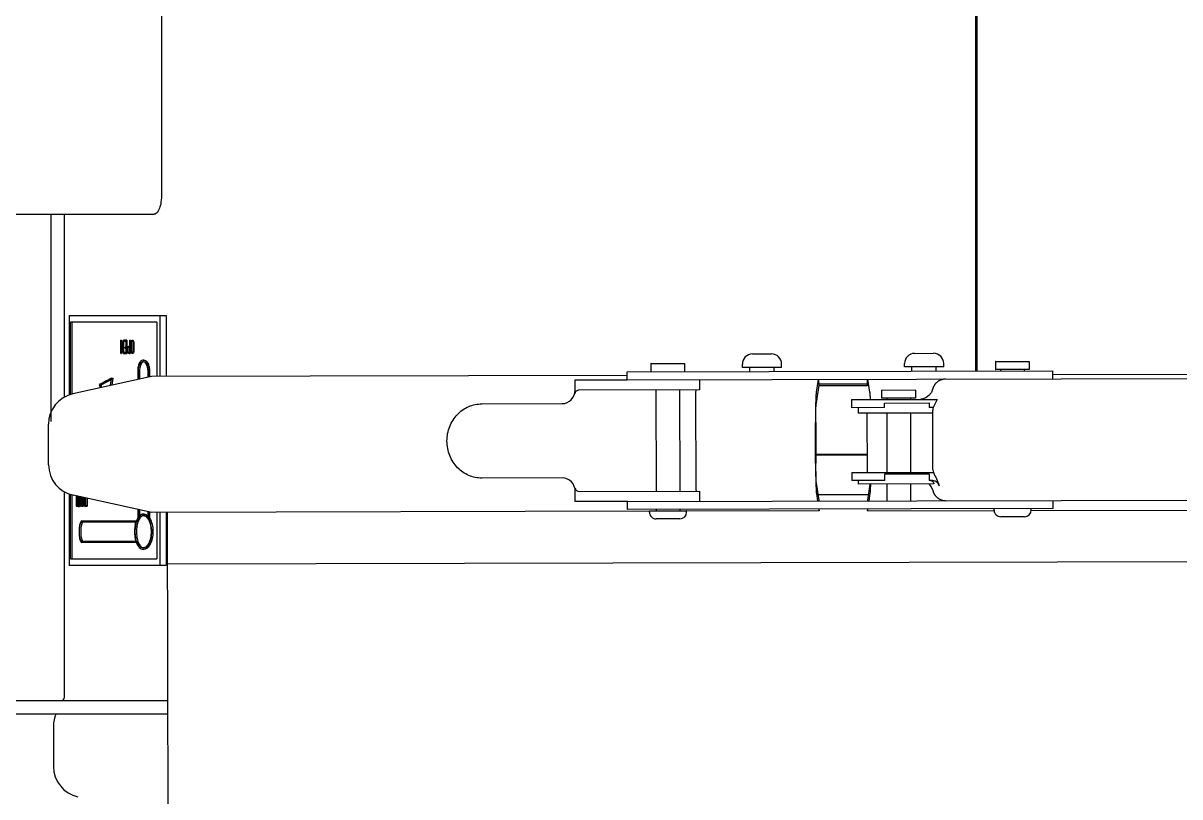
# Model space of a CAD drawing. Header units: millimetres. Extents: x 11802 to 19889, y -472 to 9054.
# Drawn here: x 15694.4 to 15865.5, y 6840.2 to 6954.7 of the extents above; entities that cross this region are included whole.
import ezdxf

# ---------------------------------------------------------------- set-up
doc = ezdxf.new("R2010")
doc.units = ezdxf.units.MM
doc.header["$LTSCALE"] = 307.34
doc.linetypes.add('DASHED', pattern=[0.2, 0.1, -0.1])
doc.layers.get('0').update_dxf_attribs({"linetype": 'CONTINUOUS'})

msp = doc.modelspace()

# ---------------------------------------------------------------- linework, layer by layer
at = {"color": 0, "linetype": 'DASHED'}
msp.add_line((15698.46227, 7541.14582), (15698.46227, 6895.17519), dxfattribs=at)
at = {"color": 0, "linetype": 'Continuous'}
for p, q in [((15835.31021, 6903.22603), (15835.31021, 7009.4217)), ((15835.47122, 7009.4217), (15835.47122, 6903.22638)), ((15714.83301, 6965.4217), (15714.83301, 6929.4217)), ((15677.3838, 6926.4217), (15713.74427, 6926.4217)), ((15700.46227, 6899.34236), (15700.46227, 6926.4217)), ((15701.15888, 6911.4217), (15715.49567, 6911.4217)), ((15701.15888, 6911.4217), (15701.15888, 6899.62731)), ((15714.11849, 6910.4217), (15701.37478, 6910.4217)), ((15701.37478, 6899.70714), (15701.37478, 6910.4217)), ((15701.57095, 6910.4217), (15701.57095, 6899.77968)), ((15714.11849, 6910.4217), (15714.11849, 6902.41828)), ((15714.64752, 6902.41944), (15714.64752, 6911.4217)), ((15715.49567, 6911.4217), (15715.49567, 6902.42129)), ((15708.86702, 6907.77599), (15708.81618, 6907.77599)), ((15708.81618, 6905.7974), (15708.81618, 6907.77599)), ((15708.86702, 6907.77599), (15708.94663, 6907.33257)), ((15708.94663, 6907.33257), (15708.87991, 6907.33257)), ((15709.06392, 6906.31116), (15708.87991, 6907.33257)), ((15708.87991, 6907.33257), (15708.87991, 6905.7974)), ((15708.94663, 6907.33257), (15709.14284, 6906.24694)), ((15709.20306, 6907.77599), (15709.14284, 6907.77599)), ((15709.14284, 6906.24694), (15709.14284, 6907.77599)), ((15709.20306, 6907.77599), (15709.20306, 6905.7974)), ((15709.68056, 6907.77141), (15709.31678, 6907.77141)), ((15709.31678, 6907.63685), (15709.31678, 6907.77141)), ((15709.31678, 6907.63685), (15709.68056, 6907.63685)), ((15709.49743, 6907.77141), (15709.49743, 6907.63685)), ((15709.61893, 6906.75153), (15709.61893, 6907.63685)), ((15709.68056, 6907.77141), (15709.68056, 6905.80199)), ((15709.99345, 6906.91099), (15710.04206, 6906.91063)), ((15710.04206, 6906.91063), (15710.12522, 6906.90749)), ((15710.18831, 6907.77599), (15710.12522, 6907.77599)), ((15710.12522, 6906.90749), (15710.12522, 6907.77599)), ((15710.18831, 6906.90749), (15710.12522, 6906.90749)), ((15710.18831, 6907.77599), (15710.18831, 6905.7974)), ((15710.67542, 6907.64754), (15710.51367, 6907.64754)), ((15708.81618, 6905.7974), (15708.87991, 6905.7974)), ((15709.15685, 6905.79893), (15709.06392, 6906.31116)), ((15709.20306, 6906.24694), (15709.14284, 6906.24694)), ((15709.15657, 6905.80046), (15709.20306, 6905.7974)), ((15709.68056, 6905.94266), (15709.31678, 6905.94266)), ((15709.31678, 6905.80199), (15709.31678, 6905.94266)), ((15709.31678, 6905.80199), (15709.68056, 6905.80199)), ((15709.68056, 6906.75153), (15709.43114, 6906.75153)), ((15709.43114, 6906.61086), (15709.43114, 6906.75153)), ((15709.43114, 6906.61086), (15709.68056, 6906.61086)), ((15709.49743, 6905.94266), (15709.49743, 6905.80199)), ((15709.61156, 6906.75153), (15709.61156, 6906.61086)), ((15709.61893, 6905.94266), (15709.61893, 6906.61086)), ((15710.11264, 6906.76837), (15710.05818, 6906.76875)), ((15710.07502, 6905.93691), (15710.11366, 6905.9368)), ((15710.18831, 6906.76835), (15710.11264, 6906.76837)), ((15710.12522, 6906.76835), (15710.11266, 6906.76842)), ((15710.11366, 6905.9368), (15710.12522, 6905.93655)), ((15710.12522, 6905.93655), (15710.12522, 6906.76835)), ((15710.18831, 6905.93655), (15710.12522, 6905.93655)), ((15710.51756, 6905.92577), (15710.68289, 6905.92577)), ((15802.28072, 6905.73999), (15805.08072, 6905.74612)), ((15826.28117, 6905.82624), (15829.08116, 6905.83237)), ((15712.26415, 6904.8217), (15712.08941, 6904.8217)), ((15787.25827, 6904.3062), (15787.2437, 6904.27081)), ((15787.2437, 6904.27081), (15787.24611, 6903.17081)), ((15787.2936, 6904.32092), (15787.25827, 6904.3062)), ((15787.2936, 6904.32092), (15792.19358, 6904.33165)), ((15792.19358, 6904.33165), (15792.22897, 6904.31708)), ((15792.22897, 6904.31708), (15792.24369, 6904.28176)), ((15792.24369, 6904.28176), (15792.2461, 6903.18176)), ((15800.7851, 6903.73671), (15800.78401, 6904.23671)), ((15806.58509, 6903.74941), (15800.7851, 6903.73671)), ((15801.88639, 6903.15286), (15801.8851, 6903.73912)), ((15805.48638, 6903.16074), (15805.48509, 6903.747)), ((15806.58509, 6903.74941), (15806.584, 6904.24941)), ((15824.78555, 6903.82296), (15824.78446, 6904.32296)), ((15830.58554, 6903.83566), (15824.78555, 6903.82296)), ((15825.8869, 6903.2054), (15825.88555, 6903.82537)), ((15829.4869, 6903.21328), (15829.48554, 6903.83325)), ((15830.58554, 6903.83566), (15830.58444, 6904.33565)), ((15838.25376, 6904.61783), (15838.23919, 6904.58244)), ((15838.23919, 6904.58244), (15838.2416, 6903.48244)), ((15838.2416, 6903.48244), (15838.25632, 6903.44712)), ((15838.28908, 6904.63255), (15838.25376, 6904.61783)), ((15838.25632, 6903.44712), (15838.29171, 6903.43255)), ((15838.28908, 6904.63255), (15843.18907, 6904.64328)), ((15843.1917, 6903.44328), (15838.29171, 6903.43255)), ((15842.50638, 6903.42713), (15842.5417, 6903.44186)), ((15843.18907, 6904.64328), (15843.22446, 6904.62871)), ((15843.22702, 6903.458), (15843.1917, 6903.44328)), ((15843.22446, 6904.62871), (15843.23918, 6904.59339)), ((15843.24159, 6903.49339), (15843.22702, 6903.458)), ((15843.23918, 6904.59339), (15843.24159, 6903.49339)), ((15713.34407, 6902.41658), (15701.70512, 6899.82929)), ((15707.37286, 6902.00864), (15707.2446, 6901.06101)), ((15707.37405, 6902.00864), (15707.24601, 6901.06101)), ((15707.28714, 6901.07047), (15707.43228, 6902.13954)), ((15707.28858, 6901.07047), (15707.43348, 6902.13954)), ((15707.43209, 6902.13957), (15707.33073, 6902.08981)), ((15707.43348, 6902.13954), (15707.33362, 6902.08977)), ((15707.43349, 6902.13958), (15707.61754, 6902.13958)), ((15707.61754, 6902.13954), (15707.47864, 6901.11272)), ((15711.31726, 6903.2217), (15711.31726, 6901.96603)), ((15711.41254, 6901.98721), (15711.41254, 6903.2217)), ((15711.58864, 6903.2217), (15711.58864, 6902.02636)), ((15712.78364, 6903.2217), (15712.78364, 6902.292)), ((15712.88422, 6902.31436), (15712.88422, 6903.2217)), ((15713.05738, 6903.2217), (15713.05738, 6902.35285)), ((15783.74742, 6902.57069), (15713.34407, 6902.41658)), ((15776.02061, 6901.8848), (15783.74888, 6901.90172)), ((15776.02498, 6899.88481), (15776.02061, 6901.8848)), ((15783.74623, 6903.11315), (15846.74212, 6903.25105)), ((15783.74886, 6901.91316), (15783.74623, 6903.11315)), ((15783.74886, 6901.91316), (15912.70438, 6902.19544)), ((15787.24611, 6903.17081), (15787.26083, 6903.13549)), ((15792.2461, 6903.18176), (15792.23153, 6903.14637)), ((15794.41926, 6901.92508), (15794.42255, 6900.42508)), ((15812.01293, 6901.97503), (15811.71502, 6900.0701)), ((15812.13122, 6901.07019), (15812.12229, 6901.97527)), ((15819.25516, 6901.99088), (15819.25019, 6901.08577)), ((15819.67071, 6900.08751), (15819.3645, 6901.99112)), ((15838.9771, 6903.41941), (15838.94171, 6903.43398)), ((15838.99182, 6903.38409), (15838.9771, 6903.41941)), ((15838.99182, 6903.38409), (15838.99215, 6903.23409)), ((15842.49181, 6903.39175), (15842.50638, 6903.42713)), ((15842.49181, 6903.39175), (15842.49214, 6903.24175)), ((15846.74475, 6902.05105), (15846.74212, 6903.25105)), ((15846.74331, 6902.70859), (15918.03101, 6902.86464)), ((15705.67865, 6901.12895), (15705.86583, 6901.12873)), ((15794.42254, 6900.42508), (15776.59814, 6900.38606)), ((15788.00216, 6900.41103), (15788.03499, 6885.41106)), ((15791.50214, 6900.41869), (15791.53498, 6885.41872)), ((15811.73044, 6898.5075), (15812.13122, 6901.07019)), ((15819.25129, 6901.28634), (15812.12924, 6901.27075)), ((15819.2503, 6901.03543), (15812.13133, 6901.01985)), ((15819.25019, 6901.08577), (15819.25829, 6901.03545)), ((15821.40837, 6900.38094), (15821.3938, 6900.34556)), ((15821.3938, 6900.34556), (15821.39621, 6899.24556)), ((15821.44369, 6900.39567), (15821.40837, 6900.38094)), ((15821.44369, 6900.39567), (15826.34368, 6900.40639)), ((15826.34368, 6900.40639), (15826.37907, 6900.39182)), ((15826.37907, 6900.39182), (15826.39379, 6900.3565)), ((15826.39379, 6900.3565), (15826.3962, 6899.2565)), ((15762.21994, 6898.35458), (15774.14291, 6898.38068)), ((15793.93909, 6885.92399), (15793.90844, 6899.92395)), ((15816.95203, 6898.98583), (15829.59389, 6899.0135)), ((15816.95203, 6898.98583), (15816.95465, 6897.78583)), ((15821.39621, 6899.24556), (15821.41093, 6899.21024)), ((15821.41093, 6899.21024), (15821.44632, 6899.19567)), ((15826.34631, 6899.20639), (15821.44632, 6899.19567)), ((15821.83456, 6898.47216), (15828.41612, 6898.48657)), ((15821.83604, 6897.79652), (15821.83456, 6898.47216)), ((15822.13171, 6899.18252), (15822.09632, 6899.19709)), ((15822.14643, 6899.1472), (15822.13171, 6899.18252)), ((15822.14643, 6899.1472), (15822.14676, 6898.9972)), ((15825.64642, 6899.15486), (15825.66098, 6899.19025)), ((15825.64642, 6899.15486), (15825.64675, 6899.00486)), ((15825.66098, 6899.19025), (15825.69631, 6899.20497)), ((15826.38163, 6899.22112), (15826.34631, 6899.20639)), ((15826.3962, 6899.2565), (15826.38163, 6899.22112)), ((15828.41612, 6898.48657), (15828.4176, 6897.81093)), ((15821.83604, 6897.79652), (15816.95465, 6897.78583)), ((15817.89939, 6897.7879), (15817.9012, 6896.96355)), ((15828.96219, 6896.98776), (15817.9012, 6896.96355)), ((15819.22242, 6896.96644), (15819.24163, 6888.19082)), ((15822.15119, 6896.97285), (15822.1704, 6888.19723)), ((15825.65118, 6896.98051), (15825.67039, 6888.20489)), ((15829.03775, 6897.81228), (15828.4176, 6897.81093)), ((15828.98054, 6888.60105), (15828.96123, 6897.4232)), ((15698.1165, 6889.31233), (15698.10333, 6895.32883)), ((15811.61198, 6889.56077), (15811.59881, 6895.57727)), ((15811.65465, 6895.57739), (15811.66782, 6889.56089)), ((15811.66491, 6890.88916), (15819.23569, 6890.90573)), ((15819.23606, 6890.73906), (15811.66528, 6890.72249)), ((15816.97567, 6888.18586), (15829.05876, 6888.21231)), ((15816.97567, 6888.18586), (15816.97829, 6886.98586)), ((15774.16699, 6887.38071), (15762.24401, 6887.35461)), ((15812.16843, 6884.07023), (15811.75644, 6886.63114)), ((15821.85968, 6886.99654), (15816.97829, 6886.98586)), ((15817.92304, 6886.98793), (15817.92418, 6886.46357)), ((15829.12823, 6886.4881), (15817.92418, 6886.46357)), ((15819.65981, 6886.46737), (15819.28741, 6884.08581)), ((15821.85754, 6887.97218), (15828.4391, 6887.98659)), ((15821.85968, 6886.99654), (15821.85754, 6887.97218)), ((15822.17417, 6886.47287), (15822.17948, 6884.04724)), ((15825.67416, 6886.48053), (15825.67947, 6884.0549)), ((15828.4391, 6887.98659), (15828.44124, 6887.01095)), ((15828.77215, 6887.01168), (15828.44124, 6887.01095)), ((15700.46227, 6854.9217), (15700.46227, 6885.33113)), ((15701.15888, 6885.03892), (15701.15888, 6874.4217)), ((15701.37478, 6875.4217), (15701.37478, 6884.96017)), ((15701.57095, 6884.8886), (15701.57095, 6875.4217)), ((15713.38812, 6882.29137), (15701.73796, 6884.82768)), ((15702.40913, 6883.30655), (15702.40913, 6884.68156)), ((15702.44216, 6884.67437), (15702.44216, 6883.1674)), ((15702.67169, 6884.12153), (15702.67169, 6884.6244)), ((15702.70586, 6884.61696), (15702.70586, 6883.17199)), ((15776.06001, 6883.88484), (15776.05563, 6885.88484)), ((15776.63097, 6885.3861), (15794.45537, 6885.42512)), ((15794.45538, 6885.42512), (15794.45864, 6883.93656)), ((15811.74786, 6885.06849), (15811.92381, 6883.97479)), ((15819.41567, 6884.90611), (15812.03656, 6884.88996)), ((15819.53241, 6883.99144), (15819.70355, 6885.08591)), ((15828.9743, 6885.50142), (15828.97455, 6885.50046)), ((15702.27372, 6883.18107), (15702.30611, 6883.18114)), ((15702.33031, 6883.16758), (15702.30491, 6883.16723)), ((15702.30611, 6883.18114), (15702.33152, 6883.18116)), ((15702.38413, 6883.1673), (15702.33031, 6883.16758)), ((15702.33152, 6883.18116), (15702.38533, 6883.18116)), ((15702.33832, 6883.30563), (15702.40913, 6883.30655)), ((15702.44091, 6883.1674), (15702.38413, 6883.1673)), ((15702.38533, 6883.18116), (15702.44217, 6883.1812)), ((15702.44216, 6883.1674), (15702.38533, 6883.16654)), ((15702.44216, 6883.30655), (15702.40913, 6883.30655)), ((15702.70586, 6883.31266), (15702.50334, 6883.31266)), ((15702.50334, 6883.17199), (15702.50334, 6883.31266)), ((15702.50334, 6883.17199), (15702.70586, 6883.17199)), ((15702.70586, 6884.12153), (15702.56665, 6884.12153)), ((15702.56665, 6883.98086), (15702.56665, 6884.12153)), ((15702.56665, 6883.98086), (15702.70586, 6883.98086)), ((15702.67169, 6883.31266), (15702.67169, 6883.98086)), ((15702.69765, 6883.31266), (15702.69765, 6883.17199)), ((15702.80797, 6883.49921), (15702.77286, 6883.49921)), ((15702.77819, 6883.41052), (15702.77286, 6883.49921)), ((15702.77819, 6883.41052), (15702.81559, 6883.41052)), ((15702.87609, 6883.30195), (15702.95769, 6883.30195)), ((15703.16405, 6883.29577), (15703.26007, 6883.29577)), ((15703.5004, 6883.1674), (15703.5004, 6884.44399)), ((15703.5004, 6883.1674), (15703.53931, 6883.1674)), ((15703.53931, 6884.43552), (15703.53931, 6883.1674)), ((15703.61558, 6883.30655), (15703.6651, 6883.30655)), ((15703.61558, 6883.1674), (15703.61558, 6883.30655)), ((15703.6682, 6883.1674), (15703.61558, 6883.1674)), ((15703.6651, 6883.30655), (15703.67019, 6883.30654)), ((15703.6759, 6883.1674), (15703.6682, 6883.1674)), ((15703.67019, 6883.30654), (15703.70856, 6883.30655)), ((15703.70284, 6883.16741), (15703.6759, 6883.1674)), ((15703.72347, 6883.16732), (15703.70284, 6883.16741)), ((15703.70856, 6883.30655), (15703.71848, 6883.30655)), ((15703.71848, 6883.30655), (15703.73096, 6883.30655)), ((15703.72775, 6883.16733), (15703.72347, 6883.16732)), ((15703.744, 6883.16747), (15703.72775, 6883.16733)), ((15703.73096, 6883.30654), (15703.73592, 6883.30655)), ((15703.73592, 6883.30655), (15703.73956, 6883.30656)), ((15703.75466, 6883.16735), (15703.744, 6883.16747)), ((15703.74517, 6883.30654), (15703.83853, 6883.30654)), ((15703.74836, 6883.30654), (15703.7501, 6883.30654)), ((15703.80766, 6883.30655), (15703.80766, 6883.20276)), ((15783.78879, 6883.90176), (15776.06001, 6883.88484)), ((15783.78826, 6883.9132), (15912.74378, 6884.19548)), ((15783.79089, 6882.7132), (15783.78826, 6883.9132)), ((15812.16791, 6883.97532), (15812.16843, 6884.07023)), ((15819.28741, 6884.08581), (15819.28834, 6883.99091)), ((15822.17948, 6884.04724), (15822.16491, 6884.01185)), ((15825.67947, 6884.0549), (15825.69419, 6884.01958)), ((15846.78678, 6882.8511), (15846.78415, 6884.0511)), ((15711.31726, 6882.74221), (15711.31726, 6881.47743)), ((15711.31726, 6881.47743), (15711.33517, 6881.47743)), ((15711.41254, 6881.62445), (15711.41254, 6882.72147)), ((15711.58864, 6882.68313), (15711.58864, 6881.81694)), ((15712.2277, 6882.0117), (15712.08941, 6882.0117)), ((15712.2646, 6882.0317), (15712.08985, 6882.0317)), ((15712.78364, 6882.42297), (15712.78364, 6881.62445)), ((15712.88422, 6881.47743), (15712.88422, 6882.40107)), ((15713.05738, 6881.47743), (15712.88422, 6881.47743)), ((15713.05738, 6882.36337), (15713.05738, 6881.47743)), ((15787.04146, 6882.45259), (15713.38812, 6882.29137)), ((15714.11849, 6882.29297), (15714.11849, 6875.4217)), ((15714.64752, 6874.4217), (15714.64752, 6882.29413)), ((15715.49567, 6882.29598), (15715.49567, 6874.4217)), ((15716.44368, 6557.11682), (15715.73183, 6882.2965)), ((15846.78678, 6882.8511), (15783.79089, 6882.7132)), ((15787.04143, 6882.47032), (15787.05599, 6882.5057)), ((15787.04175, 6882.32032), (15787.04143, 6882.47032)), ((15787.05599, 6882.5057), (15787.09132, 6882.52043)), ((15787.09132, 6882.52043), (15792.4913, 6882.53225)), ((15788.02664, 6882.53712), (15787.99131, 6882.5224)), ((15788.0412, 6882.57251), (15788.02664, 6882.53712)), ((15788.04088, 6882.72251), (15788.0412, 6882.57251)), ((15791.54393, 6881.33017), (15788.04394, 6881.32251)), ((15791.54086, 6882.73017), (15791.54119, 6882.58017)), ((15791.54119, 6882.58017), (15791.55591, 6882.54484)), ((15791.55591, 6882.54484), (15791.5913, 6882.53028)), ((15792.52669, 6882.51768), (15792.4913, 6882.53225)), ((15792.54141, 6882.48236), (15792.52669, 6882.51768)), ((15792.54174, 6882.33236), (15792.54141, 6882.48236)), ((15812.15986, 6882.50758), (15792.54145, 6882.46463)), ((15812.1168, 6882.77521), (15812.15986, 6882.50758)), ((15812.15986, 6882.50758), (15812.16133, 6882.7753)), ((15819.30018, 6882.79093), (15819.30282, 6882.52321)), ((15819.30282, 6882.52321), (15819.3447, 6882.79103)), ((15819.30282, 6882.52321), (15838.03739, 6882.56422)), ((15838.03691, 6882.78195), (15838.05148, 6882.81733)), ((15838.03724, 6882.63195), (15838.03691, 6882.78195)), ((15842.53942, 6881.6418), (15839.03943, 6881.63414)), ((15843.5369, 6882.79399), (15843.52218, 6882.82931)), ((15843.53723, 6882.64399), (15843.5369, 6882.79399)), ((15843.53737, 6882.57626), (15918.07507, 6882.73942)), ((15703.04197, 6881.0217), (15711.11176, 6881.0217)), ((15711.03231, 6880.8217), (15703.04197, 6880.8217)), ((15703.04197, 6878.0217), (15711.03231, 6878.0217)), ((15711.11117, 6877.8217), (15703.04197, 6877.8217)), ((15711.03989, 6878.00645), (15711.03494, 6878.02216)), ((15711.03989, 6878.00645), (15711.03521, 6878.02254)), ((15712.08941, 6876.8317), (15712.26415, 6876.8317)), ((15715.49567, 6874.4217), (15701.15888, 6874.4217)), ((15701.37478, 6875.4217), (15714.11849, 6875.4217)), ((15715.74855, 6874.67916), (15915.74803, 6875.11695)), ((15689.96227, 6854.4217), (15715.79289, 6854.4217)), ((15715.79727, 6852.4217), (15689.96227, 6852.4217)), ((15698.84322, 6850.67996), (15698.84322, 6844.66344))]:
    msp.add_line(p, q, dxfattribs=at)
for points in [[(15830.85587, 6902.01627), (15830.80379, 6902.01547), (15830.71315, 6902.01077), (15830.62384, 6902.00204), (15830.5361, 6901.98948), (15830.45014, 6901.97327), (15830.36617, 6901.95364), (15830.28438, 6901.93081), (15830.20492, 6901.90499), (15830.1279, 6901.87639), (15830.0534, 6901.84519), (15829.98154, 6901.8116), (15829.91241, 6901.77581), (15829.84608, 6901.73808), (15829.78265, 6901.69865), (15829.72217, 6901.65779), (15829.66466, 6901.61577), (15829.61012, 6901.57283), (15829.55851, 6901.52923), (15829.50974, 6901.48516), (15829.46342, 6901.4405), (15829.41939, 6901.39524), (15829.37767, 6901.34955), (15829.33828, 6901.3036), (15829.30118, 6901.25755), (15829.26634, 6901.21155), (15829.23368, 6901.1657), (15829.20317, 6901.12018), (15829.17474, 6901.07516), (15829.14833, 6901.03078), (15829.12386, 6900.98718), (15829.10113, 6900.94423), (15829.08001, 6900.90188), (15829.06037, 6900.86008), (15829.04212, 6900.81877), (15829.02518, 6900.77796), (15829.00971, 6900.73824), (15828.99548, 6900.69926), (15828.98231, 6900.66072), (15828.97014, 6900.62258), (15828.9589, 6900.58477), (15828.94909, 6900.54926), (15828.94229, 6900.523)], [(15828.94145, 6900.52291), (15828.74939, 6900.03899), (15828.39374, 6899.57427), (15827.91548, 6899.23384), (15827.36638, 6899.04409), (15827.17234, 6899.02508)], [(15828.38055, 6886.48646), (15828.72395, 6886.07857), (15828.97397, 6885.50268)], [(15828.97537, 6885.50045), (15828.98224, 6885.4744), (15828.99212, 6885.43929), (15829.00348, 6885.40167), (15829.0158, 6885.36362), (15829.02913, 6885.32517), (15829.04353, 6885.28626), (15829.05914, 6885.24671), (15829.07621, 6885.20608), (15829.09459, 6885.16494), (15829.11436, 6885.12331), (15829.13562, 6885.08113), (15829.15847, 6885.03836), (15829.18307, 6884.99494), (15829.20962, 6884.95074), (15829.23819, 6884.90587), (15829.26887, 6884.8605), (15829.3017, 6884.81481), (15829.33671, 6884.76895), (15829.37398, 6884.72305), (15829.41356, 6884.67724), (15829.45547, 6884.63171), (15829.49969, 6884.58661), (15829.5462, 6884.54211), (15829.59516, 6884.49822), (15829.64696, 6884.45481), (15829.70169, 6884.41208), (15829.75938, 6884.37027), (15829.82004, 6884.32964), (15829.88365, 6884.29045), (15829.95015, 6884.25297), (15830.01946, 6884.21745), (15830.09148, 6884.18414), (15830.16613, 6884.15323), (15830.2433, 6884.12493), (15830.32291, 6884.09943), (15830.40483, 6884.07692), (15830.48892, 6884.05763), (15830.57499, 6884.04178), (15830.66283, 6884.02957), (15830.75222, 6884.02121), (15830.84293, 6884.0169), (15830.89527, 6884.01632)]]:
    msp.add_lwpolyline(points, dxfattribs=at)
for centre, radius, start, end in [((15710.76549, 6907.5776), 0.23473, 138.0698401, 139.002161), ((15710.29705, 6907.46414), 0.42528, 19.778997, 26.432168), ((15710.40138, 6906.1122), 0.41802, 205.1865465, 210.6635955), ((15710.08537, 6907.01549), 1.21838, 267.1625075, 270.4304331), ((15710.46193, 6906.58278), 0.47263, 152.2872642, 156.2628354), ((15710.38798, 6906.10388), 0.40225, 210.6164359, 212.2350331), ((15710.40628, 6906.61155), 0.40998, 150.6477248, 152.2299745), ((15710.36779, 6906.63339), 0.36572, 147.6871151, 150.6740246), ((15710.27661, 6906.69525), 0.25548, 141.0552923, 143.2269376), ((15710.21101, 6905.9779), 0.18477, 221.6288775, 222.6086553), ((15710.1868, 6888.85508), 16.94232, 89.9948954, 90.3120656), ((15710.34387, 6906.07463), 0.37333, 332.1500175, 335.8783546), ((15802.28401, 6904.23999), 1.5, 90.1254191, 180.1254191), ((15805.084, 6904.24612), 1.5, 0.1254191, 90.1254191), ((15826.28445, 6904.32624), 1.5, 90.1254191, 180.1254191), ((15829.08444, 6904.33237), 1.5, 0.1254191, 90.1254191), ((15712.29662, 6904.19485), 0.43286, 116.8294271, 118.6593676), ((15702.70332, 6895.3389), 4.6, 102.5328305, 180.1254191), ((15702.71649, 6889.3224), 4.6, 180.1254191, 257.7180078), ((15704.3232, 6883.56331), 1.55254, 185.6475764, 186.6964151), ((15701.71846, 6883.57386), 1.53167, 358.6615661, 359.5852134), ((15702.73692, 6883.4289), 0.54171, 343.5807967, 345.3702819), ((15703.73963, 6882.09823), 1.20832, 89.7553265, 90.0031356), ((15703.41515, 6883.36279), 0.42739, 348.9981266, 349.418274), ((15703.36263, 6883.37223), 0.48074, 349.4615965, 352.0897241), ((15712.97856, 6880.44772), 1.94431, 148.1576933, 149.3810713), ((15712.93469, 6880.47482), 1.89275, 147.8050449, 148.1537623), ((15712.84277, 6880.53373), 1.78357, 144.6204906, 147.8332791), ((15712.7118, 6880.62629), 1.6232, 142.1652624, 144.607435), ((15712.09001, 6881.40214), 0.62953, 90.0217968, 98.9421332), ((15712.08942, 6881.39484), 0.63683, 80.8746898, 89.9614568), ((15712.27085, 6881.2291), 0.59308, 99.1586396, 106.9828777), ((15712.26912, 6881.39291), 0.63401, 96.2921328, 105.6098981), ((15712.08597, 6881.37235), 0.65958, 77.5785425, 80.8880812), ((15712.08181, 6881.35348), 0.67891, 74.6886498, 77.5784373), ((15711.5007, 6880.60702), 1.63343, 38.5108555, 40.8963954), ((15711.20174, 6880.3732), 2.00177, 31.9403944, 33.336423), ((15711.37752, 6880.3766), 1.99766, 32.0846787, 33.2837413), ((15788.04175, 6882.32251), 1, 180.1254191, 270.1254191), ((15791.54174, 6882.33017), 1, 270.1254191, 0.1254191), ((15839.03724, 6882.63414), 1, 180.1254191, 270.1254191), ((15842.53723, 6882.6418), 1, 270.1254191, 0.1254191), ((15703.32304, 6880.59392), 0.25721, 133.7357901, 138.1904021), ((15714.33518, 6879.84051), 3.43356, 159.9130139, 163.3463029), ((15714.04411, 6879.94404), 3.12464, 159.6802897, 159.8627898), ((15713.96133, 6879.87884), 2.96273, 158.2666003, 161.9954712), ((15713.6691, 6879.99287), 2.64906, 156.9398684, 158.2170392), ((15713.582, 6880.02969), 2.5545, 156.5282376, 156.9346316), ((15716.37208, 6879.42215), 5.52813, 180.0018204, 180.4712691), ((15716.09869, 6879.42187), 5.24776, 180.0003108, 180.4889477), ((15715.15893, 6879.24076), 4.30292, 194.0452357, 196.4579048), ((15714.85694, 6879.1616), 3.97908, 194.0422952, 196.6892128), ((15714.33119, 6879.00263), 3.42982, 196.6675475, 200.0990022), ((15713.66446, 6878.85027), 2.64475, 201.802442, 203.0902704), ((15713.5784, 6878.81384), 2.55131, 203.095479, 203.5079748), ((15712.27043, 6877.61282), 0.5916, 253.0329946, 260.8426145), ((15699.96227, 6854.9217), 0.5, 270, 0), ((15703.44322, 6850.67996), 4.6, 157.5385102, 180), ((15703.44322, 6844.66344), 4.6, 180, 257.5925815)]:
    msp.add_arc(centre, radius, start, end, dxfattribs=at)
for centre, major_axis, ratio, start_param, end_param in [((15799.46227, 6901.1944), (-70.64306, 104.15389), 0.679554322, 1.138904962, 1.142960817), ((15799.46227, 6900.38482), (-71.2301, 104.15686), 0.673862555, 1.132478762, 1.135878952)]:
    msp.add_ellipse(centre, major_axis=major_axis, ratio=ratio, start_param=start_param, end_param=end_param, dxfattribs=at)
for points, knots in [([(15714.83301, 6929.4217), (15714.83301, 6929.03801), (15714.78404, 6928.31999), (15714.59889, 6927.48062), (15714.37013, 6926.94389), (15714.18619, 6926.65969), (15713.98055, 6926.47143), (15713.81762, 6926.4217), (15713.74427, 6926.4217)], [0, 0, 0, 0, 0.340373485, 0.636493296, 0.757117821, 0.856202297, 0.934924823, 1, 1, 1, 1]), ([(15709.77738, 6906.34939), (15709.77759, 6906.41734), (15709.78807, 6906.54991), (15709.82465, 6906.74513), (15709.91452, 6906.90375), (15709.99345, 6906.91099)], [0, 0, 0, 0, 0.324541539, 0.621473585, 1, 1, 1, 1]), ([(15710.51839, 6905.78669), (15710.42352, 6905.78668), (15710.30826, 6905.99128), (15710.31328, 6906.22658), (15710.312, 6906.4619), (15710.31228, 6906.69646), (15710.31252, 6907.01077), (15710.3109, 6907.24616), (15710.31225, 6907.40315)], [0, 0, 0, 0, 0.16870322, 0.302078465, 0.441608045, 0.581211469, 0.72081095, 1, 1, 1, 1]), ([(15710.31225, 6907.40315), (15710.31254, 6907.43706), (15710.31782, 6907.55117), (15710.35604, 6907.66905), (15710.40892, 6907.7305)], [0, 0, 0, 0, 0.294902164, 1, 1, 1, 1]), ([(15710.3752, 6907.37977), (15710.37404, 6907.24264), (15710.37547, 6907.03689), (15710.3751, 6906.76273), (15710.37536, 6906.55673), (15710.37472, 6906.38633), (15710.37602, 6906.24675), (15710.37002, 6906.10068), (15710.43099, 6905.92577), (15710.51755, 6905.92577)], [0, 0, 0, 0, 0.275179479, 0.412752514, 0.550324877, 0.687889557, 0.756673509, 0.826309879, 1, 1, 1, 1]), ([(15710.51367, 6907.64754), (15710.49604, 6907.64754), (15710.39158, 6907.60206), (15710.37595, 6907.46825), (15710.3752, 6907.37977)], [0, 0, 0, 0, 0.166109612, 1, 1, 1, 1]), ([(15710.40892, 6907.7305), (15710.41657, 6907.73939), (15710.4454, 6907.76903), (15710.48764, 6907.78669), (15710.51736, 6907.78669)], [0, 0, 0, 0, 0.282756332, 1, 1, 1, 1]), ([(15710.66577, 6906.19243), (15710.66778, 6906.32999), (15710.66532, 6906.53632), (15710.66588, 6906.8114), (15710.66569, 6907.01762), (15710.66599, 6907.18959), (15710.6654, 6907.32629), (15710.6675, 6907.45141), (15710.63098, 6907.57414), (15710.55035, 6907.64754), (15710.51367, 6907.64754)], [0, 0, 0, 0, 0.272452216, 0.408604945, 0.544759567, 0.680909073, 0.748981614, 0.815849, 0.927357535, 1, 1, 1, 1]), ([(15710.51736, 6907.78669), (15710.53226, 6907.78669), (15710.60502, 6907.77287), (15710.65244, 6907.70447), (15710.67787, 6907.65345)], [0, 0, 0, 0, 0.207213305, 1, 1, 1, 1]), ([(15710.58833, 6907.73159), (15710.58377, 6907.72635), (15710.56404, 6907.7015), (15710.5481, 6907.67374), (15710.53768, 6907.65128)], [0, 0, 0, 0, 0.219107913, 1, 1, 1, 1]), ([(15710.60445, 6907.74829), (15710.60212, 6907.74613), (15710.59748, 6907.74162), (15710.59305, 6907.7369), (15710.59086, 6907.73445)], [0, 0, 0, 0, 0.491962469, 1, 1, 1, 1]), ([(15710.69724, 6907.60805), (15710.73633, 6907.49972), (15710.72636, 6907.25462), (15710.73077, 6906.89876), (15710.72872, 6906.53172), (15710.73117, 6906.28781), (15710.72967, 6906.16573)], [0, 0, 0, 0, 0.239287047, 0.492807201, 0.746320112, 1, 1, 1, 1]), ([(15709.99579, 6905.79877), (15709.91898, 6905.79612), (15709.81894, 6905.95329), (15709.78463, 6906.14647), (15709.77759, 6906.2806), (15709.77738, 6906.34939)], [0, 0, 0, 0, 0.369393439, 0.669372694, 1, 1, 1, 1]), ([(15709.99224, 6906.76588), (15709.9681, 6906.76239), (15709.90996, 6906.72877), (15709.87246, 6906.62287), (15709.84586, 6906.49396), (15709.83965, 6906.39752), (15709.83947, 6906.34786)], [0, 0, 0, 0, 0.155075759, 0.390240679, 0.684173326, 1, 1, 1, 1]), ([(15709.83947, 6906.34786), (15709.83969, 6906.29622), (15709.84702, 6906.19684), (15709.87741, 6906.06581), (15709.92092, 6905.96125), (15709.98265, 6905.9315), (15710.00729, 6905.9317)], [0, 0, 0, 0, 0.322392137, 0.616933371, 0.846187453, 1, 1, 1, 1]), ([(15710.00946, 6906.76772), (15710.00659, 6906.7675), (15710.00084, 6906.76699), (15709.9951, 6906.7663), (15709.99224, 6906.76588)], [0, 0, 0, 0, 0.498771835, 1, 1, 1, 1]), ([(15710.02831, 6906.76863), (15710.02517, 6906.76855), (15710.01888, 6906.76833), (15710.0126, 6906.76795), (15710.00946, 6906.76772)], [0, 0, 0, 0, 0.499457765, 1, 1, 1, 1]), ([(15710.51755, 6905.92577), (15710.53643, 6905.92577), (15710.64361, 6905.96787), (15710.66447, 6906.10367), (15710.66577, 6906.19243)], [0, 0, 0, 0, 0.17535952, 1, 1, 1, 1]), ([(15710.67396, 6905.90023), (15710.67025, 6905.89322), (15710.65718, 6905.87046), (15710.64147, 6905.84909), (15710.62877, 6905.8359)], [0, 0, 0, 0, 0.30224636, 1, 1, 1, 1]), ([(15710.72967, 6906.16573), (15710.72939, 6906.1426), (15710.72641, 6906.05989), (15710.70909, 6905.97659), (15710.6846, 6905.92206)], [0, 0, 0, 0, 0.279004157, 1, 1, 1, 1]), ([(15712.08941, 6904.8217), (15711.98204, 6904.8217), (15711.80896, 6904.73813), (15711.64635, 6904.54751), (15711.48362, 6904.26379), (15711.35213, 6903.81396), (15711.31712, 6903.42671), (15711.31726, 6903.2217)], [0, 0, 0, 0, 0.168464599, 0.272721345, 0.393302845, 0.678315951, 1, 1, 1, 1]), ([(15711.41254, 6903.2217), (15711.41241, 6903.40109), (15711.44239, 6903.74084), (15711.57718, 6904.18701), (15711.77984, 6904.51583), (15711.99541, 6904.6217), (15712.08941, 6904.6217)], [0, 0, 0, 0, 0.321957797, 0.607284735, 0.831296683, 1, 1, 1, 1]), ([(15712.08902, 6904.57467), (15712.00847, 6904.53066), (15711.85778, 6904.37461), (15711.64327, 6903.92325), (15711.58843, 6903.5099), (15711.58864, 6903.2217)], [0, 0, 0, 0, 0.184741415, 0.419958686, 1, 1, 1, 1]), ([(15712.88422, 6903.2217), (15712.8844, 6903.42682), (15712.84707, 6903.81515), (15712.70815, 6904.26472), (15712.53948, 6904.5478), (15712.37238, 6904.73776), (15712.1978, 6904.8217), (15712.08941, 6904.8217)], [0, 0, 0, 0, 0.320078287, 0.60481671, 0.725889431, 0.830864056, 1, 1, 1, 1]), ([(15712.08941, 6904.6217), (15712.18419, 6904.6217), (15712.40141, 6904.51555), (15712.61068, 6904.18832), (15712.752, 6903.74169), (15712.78379, 6903.40117), (15712.78364, 6903.2217)], [0, 0, 0, 0, 0.169288111, 0.394374401, 0.679455162, 1, 1, 1, 1]), ([(15712.26415, 6904.8217), (15712.37236, 6904.8217), (15712.54665, 6904.73768), (15712.71335, 6904.54776), (15712.88169, 6904.26466), (15713.0203, 6903.8151), (15713.05756, 6903.42681), (15713.05738, 6903.2217)], [0, 0, 0, 0, 0.168932487, 0.27386429, 0.394934275, 0.679762539, 1, 1, 1, 1]), ([(15707.33073, 6902.08981), (15707.18087, 6902.01601), (15706.60268, 6901.72742), (15706.03077, 6901.42614), (15705.61136, 6901.1944)], [0, 0, 0, 0, 0.258491197, 1, 1, 1, 1]), ([(15705.67864, 6901.12897), (15705.81329, 6901.20314), (15706.37302, 6901.50665), (15706.94041, 6901.79597), (15707.37405, 6902.00864)], [0, 0, 0, 0, 0.241440505, 1, 1, 1, 1]), ([(15707.35832, 6901.90977), (15707.22896, 6901.8453), (15706.72753, 6901.59246), (15706.23096, 6901.32993), (15705.86566, 6901.12873)], [0, 0, 0, 0, 0.257369437, 1, 1, 1, 1]), ([(15774.14291, 6898.38068), (15774.62743, 6898.38174), (15775.64979, 6898.84026), (15776.025, 6899.87816), (15776.02389, 6900.38481)], [0, 0, 0, 0, 0.488838836, 1, 1, 1, 1]), ([(15776.59814, 6900.38606), (15776.55507, 6900.38597), (15776.37315, 6900.36857), (15776.19499, 6900.26521), (15776.11324, 6900.15179)], [0, 0, 0, 0, 0.235516366, 1, 1, 1, 1]), ([(15793.90844, 6899.92395), (15793.9083, 6899.98891), (15793.91078, 6900.10552), (15793.92003, 6900.26951), (15793.93598, 6900.35477), (15793.94823, 6900.42404), (15793.96226, 6900.42407)], [0, 0, 0, 0, 0.384065732, 0.704899178, 0.91706316, 1, 1, 1, 1]), ([(15811.71502, 6900.0701), (15811.68486, 6899.87727), (15811.65787, 6899.33877), (15811.60175, 6897.84239), (15811.59671, 6896.53803), (15811.59881, 6895.57727)], [0, 0, 0, 0, 0.130238791, 0.358886543, 1, 1, 1, 1]), ([(15819.74648, 6899.00109), (15819.74144, 6899.12522), (15819.72309, 6899.48756), (15819.70864, 6899.8517), (15819.67071, 6900.08751)], [0, 0, 0, 0, 0.342165384, 1, 1, 1, 1]), ([(15762.24401, 6887.35461), (15761.58478, 6887.35317), (15760.23404, 6887.62969), (15758.51773, 6888.82991), (15757.34994, 6890.65761), (15756.93221, 6892.84293), (15757.34033, 6895.03008), (15758.50004, 6896.86283), (15760.21101, 6898.07072), (15761.5606, 6898.35314), (15762.21994, 6898.35458)], [0, 0, 0, 0, 0.118797484, 0.240531217, 0.36788685, 0.499995986, 0.632105069, 0.759460965, 0.881184511, 1, 1, 1, 1]), ([(15811.65465, 6895.57739), (15811.65328, 6896.20397), (15811.67699, 6897.17871), (15811.67626, 6898.16105), (15811.73044, 6898.5075)], [0, 0, 0, 0, 0.641170651, 1, 1, 1, 1]), ([(15811.61198, 6889.56077), (15811.61408, 6888.60001), (15811.62483, 6887.29568), (15811.68751, 6885.79957), (15811.71686, 6885.26119), (15811.74786, 6885.06849)], [0, 0, 0, 0, 0.641113644, 0.869761307, 1, 1, 1, 1]), ([(15811.75644, 6886.63114), (15811.70074, 6886.97736), (15811.69717, 6887.95969), (15811.66919, 6888.93431), (15811.66782, 6889.56089)], [0, 0, 0, 0, 0.358829536, 1, 1, 1, 1]), ([(15829.05876, 6888.21231), (15829.17664, 6887.87383), (15829.53879, 6887.24896), (15829.80936, 6886.58029), (15829.90777, 6886.23465)], [0, 0, 0, 0, 0.499332455, 1, 1, 1, 1]), ([(15776.05673, 6885.38484), (15776.05562, 6885.8915), (15775.67586, 6886.92775), (15774.65149, 6887.38177), (15774.16699, 6887.38071)], [0, 0, 0, 0, 0.511171883, 1, 1, 1, 1]), ([(15819.70355, 6885.08591), (15819.71393, 6885.15233), (15819.7581, 6885.60521), (15819.77195, 6886.05991), (15819.78365, 6886.44716)], [0, 0, 0, 0, 0.147866143, 1, 1, 1, 1]), ([(15829.90777, 6886.23465), (15829.84079, 6886.46956), (15829.49933, 6886.87665), (15829.0098, 6887.01076), (15828.77215, 6887.01168)], [0, 0, 0, 0, 0.506872386, 1, 1, 1, 1]), ([(15828.84218, 6886.94824), (15828.8758, 6886.92665), (15829.01601, 6886.8051), (15829.09225, 6886.62637), (15829.13067, 6886.4881)], [0, 0, 0, 0, 0.217776735, 1, 1, 1, 1]), ([(15702.26307, 6883.19834), (15702.2409, 6883.2419), (15702.23216, 6883.36052), (15702.23307, 6883.53818), (15702.23294, 6883.73534), (15702.23296, 6883.99753), (15702.23265, 6884.32591), (15702.23236, 6884.58858), (15702.23224, 6884.71996)], [0, 0, 0, 0, 0.096200274, 0.22501302, 0.353922803, 0.482988293, 0.741426185, 1, 1, 1, 1]), ([(15702.26465, 6884.71301), (15702.26465, 6884.57424), (15702.26461, 6884.29663), (15702.26476, 6883.94995), (15702.2645, 6883.70666), (15702.26492, 6883.56851), (15702.26366, 6883.46436), (15702.26748, 6883.38484), (15702.27819, 6883.30478), (15702.32145, 6883.30563), (15702.33832, 6883.30563)], [0, 0, 0, 0, 0.286669352, 0.573334035, 0.716666345, 0.788398068, 0.860085246, 0.92769673, 0.965142559, 1, 1, 1, 1]), ([(15776.14514, 6885.61813), (15776.1756, 6885.57629), (15776.307, 6885.44468), (15776.49907, 6885.38581), (15776.63097, 6885.3861)], [0, 0, 0, 0, 0.281814942, 1, 1, 1, 1]), ([(15793.9951, 6885.42411), (15793.98107, 6885.42408), (15793.96851, 6885.49329), (15793.95219, 6885.57848), (15793.94222, 6885.74243), (15793.93923, 6885.85903), (15793.93909, 6885.92399)], [0, 0, 0, 0, 0.082920272, 0.295080565, 0.615937782, 1, 1, 1, 1]), ([(15702.27409, 6883.18107), (15702.27209, 6883.18354), (15702.26811, 6883.18911), (15702.26473, 6883.19507), (15702.26307, 6883.19834)], [0, 0, 0, 0, 0.464501284, 1, 1, 1, 1]), ([(15702.30491, 6883.16723), (15702.30254, 6883.16723), (15702.29779, 6883.16735), (15702.29306, 6883.16797), (15702.29073, 6883.16847)], [0, 0, 0, 0, 0.498345428, 1, 1, 1, 1]), ([(15702.87609, 6883.30195), (15702.88835, 6883.30195), (15702.91755, 6883.33277), (15702.93449, 6883.41335), (15702.9506, 6883.54602), (15702.95249, 6883.73575), (15702.89873, 6883.97437), (15702.81494, 6884.26376), (15702.76882, 6884.48374), (15702.76431, 6884.60405)], [0, 0, 0, 0, 0.02741215, 0.079660649, 0.187472036, 0.323843653, 0.502468962, 0.730759433, 1, 1, 1, 1]), ([(15702.87766, 6883.16129), (15702.85045, 6883.16129), (15702.81307, 6883.21582), (15702.79446, 6883.29296), (15702.78504, 6883.35002), (15702.78125, 6883.38227)], [0, 0, 0, 0, 0.324887901, 0.612323105, 1, 1, 1, 1]), ([(15702.80166, 6884.59574), (15702.81819, 6884.38241), (15702.9217, 6884.11883), (15702.98478, 6883.78387), (15702.9871, 6883.55915), (15702.97755, 6883.39807), (15702.95777, 6883.30172)], [0, 0, 0, 0, 0.48821798, 0.634155813, 0.775569176, 1, 1, 1, 1]), ([(15702.80797, 6883.49921), (15702.80964, 6883.45822), (15702.81463, 6883.39547), (15702.83396, 6883.32888), (15702.85102, 6883.31266)], [0, 0, 0, 0, 0.635392762, 1, 1, 1, 1]), ([(15702.94776, 6883.25967), (15702.94373, 6883.2451), (15702.93254, 6883.2082), (15702.90381, 6883.16129), (15702.87766, 6883.16129)], [0, 0, 0, 0, 0.36637902, 1, 1, 1, 1]), ([(15703.06444, 6883.32876), (15703.04503, 6883.42282), (15703.04598, 6883.62385), (15703.04547, 6884.02775), (15703.04566, 6884.33711), (15703.04565, 6884.54309)], [0, 0, 0, 0, 0.237144426, 0.49137783, 1, 1, 1, 1]), ([(15703.16453, 6883.15669), (15703.14127, 6883.15669), (15703.08652, 6883.21916), (15703.07368, 6883.28399), (15703.06444, 6883.32876)], [0, 0, 0, 0, 0.337224346, 1, 1, 1, 1]), ([(15703.08185, 6884.53517), (15703.08185, 6884.41592), (15703.08126, 6884.17691), (15703.08392, 6883.82236), (15703.07627, 6883.53447), (15703.09842, 6883.3617), (15703.14332, 6883.29577), (15703.16405, 6883.29577)], [0, 0, 0, 0, 0.283170221, 0.566320328, 0.847482073, 0.950770002, 1, 1, 1, 1]), ([(15703.16405, 6883.29577), (15703.18313, 6883.29577), (15703.22619, 6883.35156), (15703.2359, 6883.40494), (15703.24177, 6883.44304)], [0, 0, 0, 0, 0.331153757, 1, 1, 1, 1]), ([(15703.25653, 6883.27578), (15703.251, 6883.25705), (15703.23609, 6883.21066), (15703.19659, 6883.15669), (15703.16453, 6883.15669)], [0, 0, 0, 0, 0.378431874, 1, 1, 1, 1]), ([(15703.28733, 6883.53581), (15703.28717, 6883.51268), (15703.28539, 6883.43095), (15703.27591, 6883.34887), (15703.26106, 6883.29208)], [0, 0, 0, 0, 0.282608029, 1, 1, 1, 1]), ([(15703.83468, 6883.28123), (15703.83105, 6883.26258), (15703.82157, 6883.23112), (15703.80257, 6883.18448), (15703.77138, 6883.16735), (15703.75466, 6883.16735)], [0, 0, 0, 0, 0.382917715, 0.662958018, 1, 1, 1, 1]), ([(15703.79201, 6883.34251), (15703.80419, 6883.37857), (15703.80579, 6883.46266), (15703.80496, 6883.63151), (15703.80538, 6883.85158), (15703.80524, 6884.11449), (15703.80527, 6884.28992), (15703.80527, 6884.37762)], [0, 0, 0, 0, 0.110208479, 0.23808515, 0.492042124, 0.746021335, 1, 1, 1, 1]), ([(15703.84567, 6884.36882), (15703.84567, 6884.19183), (15703.84714, 6883.92612), (15703.8432, 6883.5724), (15703.85108, 6883.39399), (15703.8388, 6883.30607)], [0, 0, 0, 0, 0.499570419, 0.749419824, 1, 1, 1, 1]), ([(15711.30534, 6881.43801), (15711.2872, 6881.40736), (15711.21397, 6881.27568), (15711.15385, 6881.13694), (15711.11391, 6881.0291)], [0, 0, 0, 0, 0.23647519, 1, 1, 1, 1]), ([(15712.09762, 6881.79631), (15711.94684, 6881.75041), (15711.64412, 6881.5111), (15711.34998, 6880.95982), (15711.16222, 6880.23794), (15711.1168, 6879.70241), (15711.1168, 6879.42169)], [0, 0, 0, 0, 0.175407643, 0.404983215, 0.687594642, 1, 1, 1, 1]), ([(15711.23887, 6881.04714), (15711.2571, 6881.08911), (15711.32873, 6881.24262), (15711.41855, 6881.38843), (15711.49663, 6881.48439)], [0, 0, 0, 0, 0.269987189, 1, 1, 1, 1]), ([(15711.31726, 6881.47743), (15711.35111, 6881.53226), (15711.47782, 6881.72017), (15711.6512, 6881.88378), (15711.7977, 6881.95516)], [0, 0, 0, 0, 0.283345679, 1, 1, 1, 1]), ([(15711.7977, 6881.95516), (15711.72632, 6881.9204), (15711.57931, 6881.82898), (15711.46773, 6881.69713), (15711.41254, 6881.62445)], [0, 0, 0, 0, 0.465211601, 1, 1, 1, 1]), ([(15711.80531, 6881.94346), (15711.77118, 6881.92693), (15711.62743, 6881.84364), (15711.50819, 6881.72277), (15711.42982, 6881.62193)], [0, 0, 0, 0, 0.228994012, 1, 1, 1, 1]), ([(15711.49663, 6881.48439), (15711.57625, 6881.58224), (15711.74825, 6881.74761), (15711.98246, 6881.82171), (15712.08941, 6881.82166)], [0, 0, 0, 0, 0.541196977, 1, 1, 1, 1]), ([(15712.08941, 6882.01165), (15712.01687, 6882.01167), (15711.91811, 6881.99286), (15711.82809, 6881.9545), (15711.80531, 6881.94346)], [0, 0, 0, 0, 0.741344389, 1, 1, 1, 1]), ([(15712.08941, 6881.82166), (15712.25198, 6881.82157), (15712.512, 6881.69337), (15712.76566, 6881.41228), (15713.02172, 6880.98874), (15713.23051, 6880.3134), (15713.29006, 6879.72999), (15713.29006, 6879.4217)], [0, 0, 0, 0, 0.168971112, 0.273583388, 0.394405662, 0.679566978, 1, 1, 1, 1]), ([(15712.56202, 6881.8257), (15712.53751, 6881.84528), (15712.44276, 6881.91483), (15712.33449, 6881.96749), (15712.25119, 6881.98982)], [0, 0, 0, 0, 0.266710371, 1, 1, 1, 1]), ([(15712.26108, 6882.00829), (15712.28846, 6882.0008), (15712.40274, 6881.96182), (15712.50653, 6881.89557), (15712.57762, 6881.83701)], [0, 0, 0, 0, 0.235587638, 1, 1, 1, 1]), ([(15712.2646, 6882.03148), (15712.29427, 6882.03154), (15712.41744, 6882.023), (15712.53636, 6881.97732), (15712.61714, 6881.93038)], [0, 0, 0, 0, 0.241060435, 1, 1, 1, 1]), ([(15712.57673, 6881.83257), (15712.61914, 6881.79764), (15712.67309, 6881.7462), (15712.72275, 6881.691), (15712.7354, 6881.67641)], [0, 0, 0, 0, 0.739946853, 1, 1, 1, 1]), ([(15712.78364, 6881.62445), (15712.76742, 6881.64481), (15712.70586, 6881.72114), (15712.63226, 6881.78683), (15712.57673, 6881.83257)], [0, 0, 0, 0, 0.265683298, 1, 1, 1, 1]), ([(15713.38727, 6879.4217), (15713.38727, 6879.79536), (15713.3086, 6880.49117), (15713.07069, 6881.15917), (15712.90044, 6881.43221)], [0, 0, 0, 0, 0.537303905, 1, 1, 1, 1]), ([(15713.07006, 6881.4377), (15713.24142, 6881.16442), (15713.4806, 6880.49447), (15713.55942, 6879.79662), (15713.55942, 6879.4217)], [0, 0, 0, 0, 0.462468263, 1, 1, 1, 1]), ([(15703.04197, 6881.0217), (15702.97451, 6881.02211), (15702.87463, 6880.91026), (15702.80071, 6880.74117), (15702.71183, 6880.45081), (15702.64585, 6880.00643), (15702.61743, 6879.4217), (15702.64585, 6878.83696), (15702.71183, 6878.39258), (15702.80071, 6878.10223), (15702.87463, 6877.93313), (15702.97451, 6877.82128), (15703.04197, 6877.8217)], [0, 0, 0, 0, 0.059006665, 0.106932672, 0.167730673, 0.321247328, 0.5, 0.678752672, 0.832269327, 0.893067328, 0.940993335, 1, 1, 1, 1]), ([(15703.04197, 6878.0217), (15702.98289, 6878.02134), (15702.89539, 6878.11918), (15702.83043, 6878.26714), (15702.75228, 6878.52118), (15702.69412, 6878.91002), (15702.66906, 6879.4217), (15702.69412, 6879.93338), (15702.75228, 6880.32221), (15702.83043, 6880.57625), (15702.89539, 6880.72421), (15702.98289, 6880.82206), (15703.04197, 6880.8217)], [0, 0, 0, 0, 0.059043224, 0.106987971, 0.167794847, 0.321294906, 0.5, 0.678705095, 0.832205153, 0.893012029, 0.940956776, 1, 1, 1, 1]), ([(15703.13133, 6880.76539), (15703.08263, 6880.71109), (15703.00569, 6880.54254), (15702.89708, 6880.0952), (15702.85289, 6879.4223), (15702.89705, 6878.7493), (15703.0054, 6878.30155), (15703.0823, 6878.13275), (15703.13099, 6878.0783)], [0, 0, 0, 0, 0.079032206, 0.195180503, 0.499826346, 0.804562753, 0.920865256, 1, 1, 1, 1]), ([(15703.23481, 6880.8217), (15703.21095, 6880.82184), (15703.1774, 6880.80794), (15703.15213, 6880.78635), (15703.14522, 6880.77976)], [0, 0, 0, 0, 0.714362776, 1, 1, 1, 1]), ([(15710.93549, 6880.41236), (15710.92017, 6880.33304), (15710.86592, 6880.0056), (15710.84394, 6879.67301), (15710.84395, 6879.42198)], [0, 0, 0, 0, 0.243463597, 1, 1, 1, 1]), ([(15710.94554, 6880.41576), (15710.93002, 6880.33621), (15710.87465, 6880.0077), (15710.85093, 6879.67388), (15710.85093, 6879.42184)], [0, 0, 0, 0, 0.243321277, 1, 1, 1, 1]), ([(15710.93342, 6880.4142), (15710.94025, 6880.44954), (15710.96926, 6880.58687), (15711.00588, 6880.72251), (15711.03585, 6880.82247)], [0, 0, 0, 0, 0.256412641, 1, 1, 1, 1]), ([(15711.03231, 6880.8217), (15711.02262, 6880.78903), (15710.98464, 6880.65448), (15710.95348, 6880.51802), (15710.93342, 6880.4142)], [0, 0, 0, 0, 0.243688864, 1, 1, 1, 1]), ([(15710.93976, 6879.4217), (15710.93976, 6879.50545), (15710.94843, 6879.83306), (15710.98906, 6880.16003), (15711.03909, 6880.39879)], [0, 0, 0, 0, 0.255575996, 1, 1, 1, 1]), ([(15711.04564, 6880.82452), (15711.03582, 6880.79179), (15710.99734, 6880.65684), (15710.96587, 6880.51993), (15710.94554, 6880.41576)], [0, 0, 0, 0, 0.243590033, 1, 1, 1, 1]), ([(15711.03909, 6880.39879), (15711.04629, 6880.43312), (15711.07592, 6880.56637), (15711.11223, 6880.69817), (15711.14367, 6880.7946)], [0, 0, 0, 0, 0.256968002, 1, 1, 1, 1]), ([(15703.13099, 6878.0783), (15703.13885, 6878.06952), (15703.16684, 6878.04137), (15703.20657, 6878.02152), (15703.23481, 6878.0217)], [0, 0, 0, 0, 0.29451446, 1, 1, 1, 1]), ([(15710.84413, 6879.37668), (15710.84498, 6879.27461), (15710.85927, 6878.8789), (15710.91523, 6878.48386), (15710.98658, 6878.19873)], [0, 0, 0, 0, 0.2577628, 1, 1, 1, 1]), ([(15710.85113, 6879.37709), (15710.852, 6879.27467), (15710.86701, 6878.8778), (15710.92513, 6878.482), (15710.99677, 6878.19613)], [0, 0, 0, 0, 0.257905729, 1, 1, 1, 1]), ([(15711.20888, 6877.86799), (15711.11563, 6878.10103), (15710.9839, 6878.61664), (15710.93976, 6879.14491), (15710.93976, 6879.4217)], [0, 0, 0, 0, 0.475573869, 1, 1, 1, 1]), ([(15711.11025, 6877.82399), (15711.16315, 6877.67981), (15711.28016, 6877.41903), (15711.51429, 6877.09789), (15711.7843, 6876.88608), (15711.99255, 6876.83169), (15712.08941, 6876.83175)], [0, 0, 0, 0, 0.312936392, 0.578792009, 0.802640945, 1, 1, 1, 1]), ([(15711.1168, 6879.42169), (15711.1168, 6879.14091), (15711.16177, 6878.6053), (15711.34996, 6877.88342), (15711.64431, 6877.33235), (15711.94695, 6877.09285), (15712.09779, 6877.04697)], [0, 0, 0, 0, 0.312449151, 0.595014173, 0.824562437, 1, 1, 1, 1]), ([(15712.08941, 6877.02174), (15712.00767, 6877.02171), (15711.83353, 6877.06274), (15711.60173, 6877.22635), (15711.39583, 6877.47694), (15711.28834, 6877.68239), (15711.23884, 6877.79618)], [0, 0, 0, 0, 0.202687363, 0.428598097, 0.692304291, 1, 1, 1, 1]), ([(15713.29006, 6879.4217), (15713.29006, 6879.11344), (15713.2301, 6878.53008), (15713.02169, 6877.85464), (15712.7657, 6877.43101), (15712.51197, 6877.15), (15712.25197, 6877.02181), (15712.08941, 6877.02174)], [0, 0, 0, 0, 0.320404478, 0.605606452, 0.72643606, 0.831036134, 1, 1, 1, 1]), ([(15712.08941, 6876.83175), (15712.26493, 6876.83185), (15712.54567, 6876.97016), (15712.8199, 6877.27338), (15713.0967, 6877.73048), (15713.32247, 6878.45933), (15713.38727, 6879.08901), (15713.38727, 6879.4217)], [0, 0, 0, 0, 0.168999414, 0.273640186, 0.39450189, 0.679678403, 1, 1, 1, 1]), ([(15713.55942, 6879.4217), (15713.55942, 6879.0893), (15713.49489, 6878.46005), (15713.26988, 6877.73147), (15712.99369, 6877.27416), (15712.72005, 6876.97066), (15712.43956, 6876.83183), (15712.26415, 6876.83175)], [0, 0, 0, 0, 0.320209265, 0.605417632, 0.726330911, 0.831022761, 1, 1, 1, 1])]:
    msp.add_open_spline(points, degree=3, knots=knots, dxfattribs=at)
for points in [[(15710.09304, 6906.8727), (15710.08769, 6906.86737), (15710.08266, 6906.86171), (15710.07791, 6906.85584)], [(15710.11943, 6906.89367), (15710.10979, 6906.8879), (15710.10101, 6906.88062), (15710.09304, 6906.8727)], [(15710.16908, 6906.90932), (15710.15183, 6906.90753), (15710.13432, 6906.90259), (15710.11943, 6906.89367)], [(15710.02505, 6905.79861), (15710.01531, 6905.7991), (15710.00554, 6905.79911), (15709.99579, 6905.79877)], [(15710.00729, 6905.9317), (15710.02994, 6905.93188), (15710.05236, 6905.93712), (15710.07502, 6905.93735)], [(15710.05818, 6906.76875), (15710.04822, 6906.76883), (15710.03826, 6906.76888), (15710.02831, 6906.76863)], [(15710.04773, 6905.88932), (15710.05528, 6905.87736), (15710.06351, 6905.86573), (15710.07291, 6905.85516)], [(15710.07197, 6906.8482), (15710.06729, 6906.84194), (15710.06288, 6906.83548), (15710.0587, 6906.82888)], [(15710.07502, 6905.85282), (15710.08474, 6905.84225), (15710.09578, 6905.83291), (15710.10708, 6905.82406)], [(15710.10708, 6905.82406), (15710.11874, 6905.81493), (15710.13098, 6905.80542), (15710.14518, 6905.80121)], [(15710.62877, 6905.8359), (15710.60082, 6905.80689), (15710.55867, 6905.78669), (15710.51839, 6905.78669)], [(15710.53842, 6905.92246), (15710.55024, 6905.8971), (15710.56444, 6905.87255), (15710.58179, 6905.85059)], [(15710.58179, 6905.85059), (15710.59128, 6905.83858), (15710.60184, 6905.82726), (15710.6137, 6905.81758)], [(15712.174, 6904.60938), (15712.14891, 6904.6025), (15712.12447, 6904.59285), (15712.10125, 6904.58111)], [(15705.86583, 6901.12873), (15705.90123, 6901.01176), (15705.9349, 6900.89426), (15705.97213, 6900.77786)], [(15776.11324, 6900.15179), (15776.05843, 6900.07575), (15776.02478, 6899.97854), (15776.02498, 6899.88481)], [(15829.59389, 6899.0135), (15829.41604, 6898.6097), (15829.18104, 6898.22961), (15829.03775, 6897.81228)], [(15829.03775, 6897.81228), (15828.99482, 6897.68727), (15828.95989, 6897.55537), (15828.96123, 6897.4232)], [(15828.98054, 6888.60105), (15828.97978, 6888.46887), (15829.01529, 6888.33713), (15829.05876, 6888.21231)], [(15828.63311, 6887.01137), (15828.7059, 6887.01077), (15828.78092, 6886.98758), (15828.84218, 6886.94824)], [(15776.05563, 6885.88484), (15776.05584, 6885.79106), (15776.08994, 6885.69394), (15776.14514, 6885.61813)], [(15702.29073, 6883.16847), (15702.28348, 6883.17001), (15702.27595, 6883.17461), (15702.27247, 6883.18116)], [(15702.43315, 6883.30258), (15702.43501, 6883.2852), (15702.43747, 6883.26785), (15702.441, 6883.25073)], [(15702.85102, 6883.31266), (15702.8576, 6883.30639), (15702.867, 6883.30195), (15702.87609, 6883.30195)], [(15702.95777, 6883.30172), (15702.95487, 6883.28761), (15702.9516, 6883.27356), (15702.94776, 6883.25967)], [(15703.24177, 6883.44304), (15703.2466, 6883.47446), (15703.24894, 6883.5063), (15703.24971, 6883.53809)], [(15703.25009, 6883.56277), (15703.25268, 6883.87468), (15703.24999, 6884.1866), (15703.2501, 6884.49851)], [(15703.28734, 6884.49038), (15703.28734, 6884.17219), (15703.2896, 6883.85399), (15703.28733, 6883.53581)], [(15703.75022, 6883.30654), (15703.75916, 6883.30658), (15703.76935, 6883.30814), (15703.77591, 6883.31421)], [(15703.77591, 6883.31421), (15703.78388, 6883.32158), (15703.78854, 6883.33223), (15703.79201, 6883.34251)], [(15711.79698, 6881.96162), (15711.85839, 6881.99152), (15711.92468, 6882.01341), (15711.99216, 6882.02402)], [(15712.25119, 6881.98982), (15712.19863, 6882.00392), (15712.14382, 6882.01164), (15712.08941, 6882.01165)], [(15712.654, 6881.7441), (15712.62469, 6881.77275), (15712.59403, 6881.80011), (15712.56202, 6881.8257)], [(15712.61714, 6881.93038), (15712.67757, 6881.89525), (15712.7341, 6881.85295), (15712.78633, 6881.8065)], [(15712.76596, 6881.62115), (15712.73092, 6881.6641), (15712.69363, 6881.70534), (15712.654, 6881.7441)], [(15712.87413, 6881.47328), (15712.84057, 6881.5243), (15712.80457, 6881.57383), (15712.76596, 6881.62115)], [(15712.77884, 6881.62409), (15712.81634, 6881.577), (15712.85139, 6881.52788), (15712.88422, 6881.47743)], [(15711.03585, 6880.82247), (15711.05592, 6880.88945), (15711.07754, 6880.95601), (15711.10151, 6881.0217)], [(15711.03494, 6878.02216), (15711.01681, 6878.07986), (15710.99932, 6878.13782), (15710.98464, 6878.1965)], [(15711.10151, 6877.8217), (15711.07936, 6877.88272), (15711.05943, 6877.94454), (15711.03989, 6878.00645)]]:
    msp.add_open_spline(points, degree=3, dxfattribs=at)

doc.saveas('drawing.dxf')
